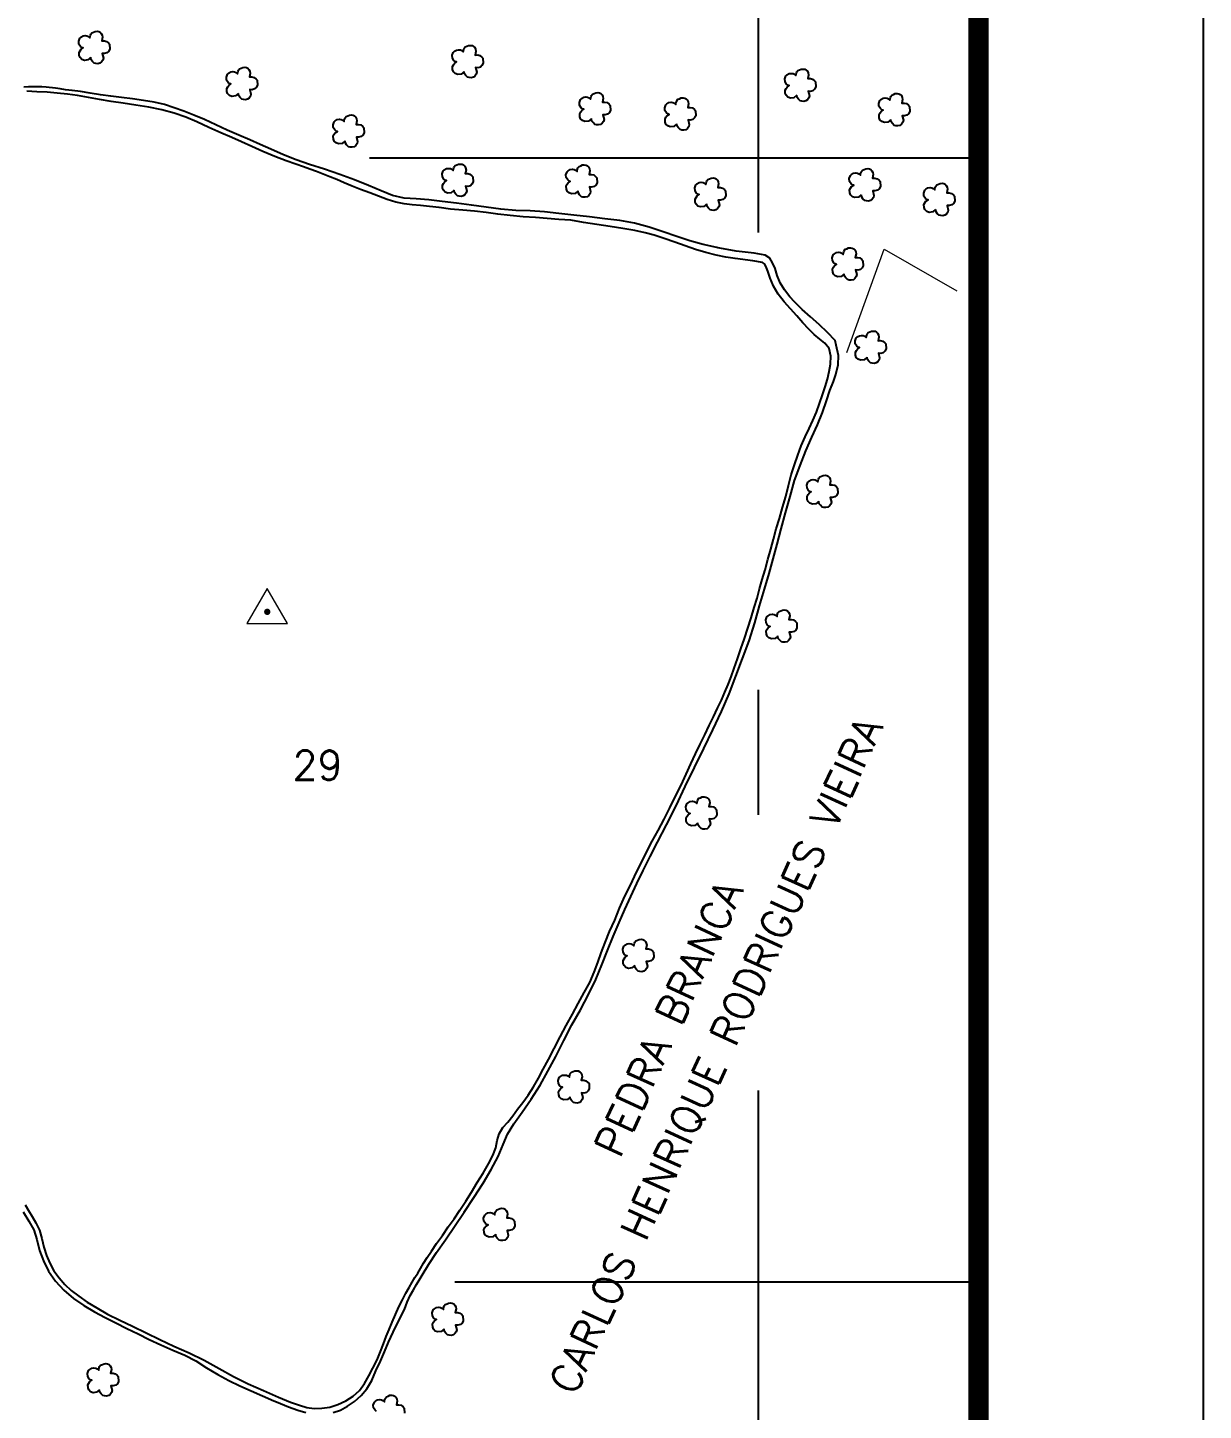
# Model space of a CAD drawing. Header units: inches. Extents: x 722598 to 724698, y 7810443 to 7813413.
# Drawn here: x 724175 to 724698, y 7810943 to 7811558 of the extents above; entities that cross this region are included whole.
import ezdxf

# ---------------------------------------------------------------- set-up
doc = ezdxf.new("R2010")
doc.units = ezdxf.units.IN
doc.header["$MEASUREMENT"] = 0
doc.linetypes.add('CONTINUO', pattern=[0])
doc.linetypes.add('LIN0', pattern=[0])
for name, color, linetype in [('0114000624', 1, 'Continuous'), ('0114000624029', 5, 'Continuous'), ('MALHA', 8, 'Continuous'), ('MARGEM', 5, 'Continuous'), ('MATO', 3, 'Continuous'), ('TEXTO', 7, 'Continuous'), ('TEXTO CONFORNTANTES', 7, 'Continuous')]:
    doc.layers.add(name, color=color, linetype=linetype)
doc.layers.add('TEXTO_DIVERSOS', color=7, linetype='Continuous', lineweight=5)
doc.styles.add('Simplex', font='simplex.shx')

msp = doc.modelspace()

# ---------------------------------------------------------------- linework, layer by layer
at = {"layer": '0114000624'}
for points in [[(724311, 7810941.87), (724314.35, 7810943.03), (724317.46, 7810944.75), (724320.58, 7810946.88), (724323.51, 7810949.44), (724326.09, 7810952.49), (724328.23, 7810956.18), (724330.09, 7810960.41), (724332.09, 7810964.7), (724333.85, 7810968.96), (724335.73, 7810973.22), (724337.82, 7810977.73), (724340.14, 7810982.61), (724342.81, 7810987.68), (724344.04, 7810990.96), (724345.27, 7810993.93), (724346.73, 7810996.5), (724348.1, 7810998.8), (724349.27, 7811000.86), (724350.61, 7811002.96), (724353.54, 7811007.97), (724356.99, 7811013.16), (724360.95, 7811018.74), (724369.37, 7811031), (724373.62, 7811037.49), (724377.7, 7811043.87), (724381.38, 7811049.98), (724384.38, 7811055.83), (724386.67, 7811061.12), (724388.55, 7811065.78), (724391.46, 7811070.29), (724395.11, 7811075.57), (724399.17, 7811081.37), (724403.05, 7811087.49), (724406.52, 7811093.72), (724410.02, 7811100.29), (724413.61, 7811107.34), (724417.25, 7811114.31), (724421.05, 7811121.01), (724424.65, 7811127.84), (724427.91, 7811134.59), (724430.5, 7811141.12), (724432.99, 7811147.36), (724435.61, 7811153.67), (724438.19, 7811159.85), (724440.78, 7811165.71), (724443.45, 7811171.4), (724446.12, 7811177.17), (724448.93, 7811183.02), (724451.96, 7811189.18), (724455.22, 7811195.62), (724459.25, 7811203.35), (724463.49, 7811211.83), (724467.63, 7811220.4), (724471.71, 7811228.88), (724475.86, 7811237.26), (724479.91, 7811245.59), (724483.79, 7811253.74), (724487.19, 7811261.65), (724490.16, 7811269.45), (724493.12, 7811277.28), (724495.95, 7811285.24), (724498.48, 7811293.12), (724500.66, 7811300.76), (724502.81, 7811308.1), (724504.84, 7811315.08), (724506.67, 7811321.7), (724508.44, 7811328.22), (724510.24, 7811334.92), (724512.17, 7811342.05), (724514.17, 7811349.43), (724516.19, 7811356.51), (724518.68, 7811363.16), (724521.25, 7811369.68), (724523.94, 7811375.71), (724526.37, 7811381.3), (724528.58, 7811386.78), (724530.38, 7811391.99), (724531.92, 7811396.57), (724533.44, 7811400.6), (724534.53, 7811403.67), (724535.54, 7811407.95), (724535.68, 7811412.09), (724534.7, 7811416.67), (724534.26, 7811418.82), (724530.9, 7811422.3), (724527.12, 7811425.81), (724523.23, 7811429.22), (724519.51, 7811432.56), (724516.17, 7811435.98), (724514.13, 7811438.23), (724511.68, 7811441.27), (724509.81, 7811444.43), (724508.48, 7811447.65), (724507.52, 7811450.72), (724506.41, 7811453.36), (724505.27, 7811455.36), (724503.14, 7811456.66), (724498.19, 7811457.58), (724490.24, 7811458.51), (724486.29, 7811459.19), (724482.05, 7811460.05), (724481.6, 7811460.17), (724475.53, 7811461.41), (724469.69, 7811463.08), (724463.89, 7811465.01), (724457.82, 7811467.11), (724451.51, 7811469.13), (724445.08, 7811470.96), (724438.5, 7811472.07), (724431.85, 7811472.88), (724425, 7811473.71), (724418.09, 7811474.57), (724411.42, 7811475.26), (724405.05, 7811475.96), (724398.72, 7811476.41), (724392.28, 7811476.64), (724385.68, 7811477.24), (724379.09, 7811478.1), (724372.5, 7811478.93), (724365.93, 7811479.79), (724359.51, 7811480.63), (724353.62, 7811481.3), (724348.03, 7811481.76), (724342.64, 7811482.13), (724337.43, 7811483.33), (724332.46, 7811485.35), (724326.82, 7811487.78), (724320.58, 7811490.28), (724313.98, 7811492.6), (724307.24, 7811494.94), (724300.59, 7811497.09), (724294.59, 7811499.19), (724288.92, 7811501.4), (724283.29, 7811503.83), (724278.56, 7811505.93), (724273.97, 7811508.01), (724269.06, 7811510.09), (724264.01, 7811512.33), (724258.89, 7811514.67), (724253.9, 7811517), (724249.2, 7811519.06), (724244.75, 7811520.74), (724240.45, 7811522.28), (724236.08, 7811523.68), (724231.52, 7811524.79), (724226.76, 7811525.57), (724221.79, 7811526.25), (724216.93, 7811526.86), (724212.21, 7811527.43), (724207.58, 7811528.11), (724203.06, 7811528.83), (724198.8, 7811529.45), (724195.01, 7811529.91), (724192.12, 7811530.28), (724189.72, 7811530.67), (724187.65, 7811530.97), (724183.43, 7811531.4), (724181.5, 7811531.61), (724179.6, 7811531.61), (724177.64, 7811531.62), (724175.67, 7811531.55), (724173.5, 7811531.47)], [(724173.23, 7811031.16), (724175.72, 7811027.05), (724177.97, 7811023.14), (724179.27, 7811018.89), (724180.51, 7811014.05), (724182.22, 7811009.36), (724184.52, 7811004.73), (724187.56, 7811000.31), (724191.39, 7810996.28), (724195.63, 7810992.63), (724200.19, 7810989.49), (724204.92, 7810986.74), (724209.69, 7810984.18), (724214.52, 7810981.75), (724219.37, 7810979.29), (724224.31, 7810976.89), (724229.32, 7810974.42), (724234.47, 7810972.07), (724239.72, 7810969.72), (724245.11, 7810967.42), (724250.04, 7810964.94), (724254.78, 7810961.85), (724259.76, 7810958.88), (724264.71, 7810956.17), (724269.57, 7810953.72), (724274.56, 7810951.55), (724279.62, 7810949.31), (724284.72, 7810947.13), (724285.86, 7810946.66), (724291.25, 7810944.47), (724295.35, 7810943.02), (724298.85, 7810941.99)]]:
    msp.add_lwpolyline(points, dxfattribs=at)
at = {"layer": '0114000624029', "linetype": 'ByBlock'}
msp.add_lwpolyline([(724174.14, 7811034.29), (724175.61, 7811031.74), (724177.24, 7811029.15), (724178.94, 7811026.28), (724180.44, 7811023), (724181.58, 7811019.36), (724182.43, 7811015.52), (724183.59, 7811011.82), (724185.07, 7811008.31), (724186.96, 7811004.96), (724189.24, 7811001.77), (724191.77, 7810998.86), (724194.65, 7810996.22), (724197.94, 7810993.74), (724201.67, 7810991.08), (724205.97, 7810988.42), (724210.8, 7810985.64), (724216.19, 7810983.03), (724221.9, 7810980.3), (724227.89, 7810977.43), (724233.95, 7810974.4), (724240.3, 7810971.46), (724246.99, 7810968.45), (724253.78, 7810965.22), (724260.4, 7810961.52), (724266.83, 7810958.01), (724273.33, 7810954.75), (724280.13, 7810951.65), (724286.74, 7810948.76), (724292.06, 7810946.59), (724296.05, 7810945.18), (724299.33, 7810944.22), (724302.62, 7810943.75), (724306.02, 7810943.79), (724309.57, 7810944.37), (724313.22, 7810945.48), (724316.76, 7810947.08), (724319.93, 7810949.25), (724322.75, 7810951.78), (724325.04, 7810954.83), (724326.9, 7810958.17), (724328.78, 7810961.7), (724330.58, 7810965.31), (724332.11, 7810969), (724333.38, 7810972.5), (724334.61, 7810975.74), (724335.9, 7810978.92), (724337.3, 7810982.17), (724338.73, 7810985.53), (724340.33, 7810988.87), (724341.9, 7810992.01), (724343.36, 7810994.95), (724344.87, 7810997.58), (724346.23, 7810999.89), (724347.42, 7811001.97), (724348.69, 7811003.96), (724349.94, 7811006.02), (724351.21, 7811008.3), (724352.83, 7811010.84), (724354.76, 7811013.75), (724357.01, 7811017.1), (724359.68, 7811020.72), (724362.23, 7811024.46), (724364.88, 7811028.05), (724367.42, 7811031.89), (724369.98, 7811035.86), (724372.53, 7811039.97), (724375.13, 7811044.19), (724377.78, 7811048.32), (724380.12, 7811052.47), (724382.02, 7811056.29), (724383.32, 7811059.67), (724383.96, 7811062.91), (724384.93, 7811065.88), (724386.54, 7811068.63), (724388.7, 7811071.12), (724390.88, 7811073.84), (724393.04, 7811076.8), (724395.33, 7811079.87), (724397.76, 7811083.14), (724400.13, 7811086.76), (724402.38, 7811090.59), (724404.5, 7811094.64), (724406.8, 7811098.98), (724409.34, 7811103.83), (724412.06, 7811108.97), (724414.72, 7811114.03), (724417.4, 7811119.11), (724420.06, 7811123.91), (724422.67, 7811128.68), (724425.15, 7811133.27), (724427.08, 7811137.72), (724428.67, 7811142.06), (724430.25, 7811146.39), (724431.93, 7811150.97), (724433.97, 7811155.85), (724436.24, 7811160.96), (724438.42, 7811166.26), (724440.81, 7811171.59), (724443.36, 7811176.81), (724445.85, 7811181.95), (724448.25, 7811186.83), (724450.58, 7811191.41), (724452.96, 7811196.05), (724455.57, 7811200.87), (724458.28, 7811205.83), (724460.78, 7811210.91), (724463.23, 7811216.07), (724465.73, 7811221.03), (724467.94, 7811225.88), (724470.08, 7811230.45), (724472.18, 7811234.86), (724474.26, 7811239.17), (724476.29, 7811243.37), (724478.26, 7811247.45), (724480.16, 7811251.34), (724481.96, 7811255.15), (724483.67, 7811258.83), (724485.25, 7811262.32), (724486.66, 7811265.7), (724488.01, 7811269.2), (724489.35, 7811273), (724490.81, 7811277.17), (724492.35, 7811281.61), (724493.87, 7811286.22), (724495.42, 7811290.85), (724496.97, 7811295.47), (724498.27, 7811300.01), (724499.53, 7811304.17), (724500.61, 7811308.25), (724501.81, 7811312.43), (724503.09, 7811316.79), (724504.38, 7811321.36), (724505.65, 7811325.94), (724506.89, 7811330.42), (724508.07, 7811334.97), (724509.43, 7811339.62), (724510.86, 7811344.5), (724512.27, 7811349.43), (724513.49, 7811354.33), (724514.74, 7811359.03), (724516.15, 7811363.44), (724517.59, 7811367.72), (724519.17, 7811371.95), (724520.92, 7811375.9), (724522.67, 7811379.61), (724524.35, 7811383.2), (724525.88, 7811386.86), (724527.3, 7811390.7), (724528.62, 7811394.55), (724529.77, 7811398.22), (724530.83, 7811401.61), (724531.64, 7811404.97), (724532.19, 7811408.29), (724532.31, 7811411.79), (724531.59, 7811415.16), (724529.65, 7811417.51), (724527.38, 7811419.36), (724524.98, 7811421.4), (724522.49, 7811423.87), (724519.89, 7811426.62), (724517.25, 7811429.71), (724514.44, 7811432.9), (724511.57, 7811436.03), (724508.9, 7811439.34), (724506.78, 7811442.92), (724505.3, 7811446.51), (724504.35, 7811449.56), (724503.38, 7811451.86), (724502.76, 7811452.93), (724501.91, 7811453.46), (724497.68, 7811454.24), (724489.76, 7811455.17), (724485.67, 7811455.87), (724481.3, 7811456.76), (724476.73, 7811457.92), (724472.16, 7811459.3), (724467.59, 7811460.81), (724462.92, 7811462.47), (724458.27, 7811464.17), (724453.77, 7811465.58), (724449.82, 7811466.65), (724445.22, 7811467.63), (724439.9, 7811468.58), (724434.16, 7811469.52), (724428.33, 7811470.43), (724422.43, 7811471.3), (724416.72, 7811472.22), (724411.47, 7811472.58), (724406.28, 7811473.03), (724401.01, 7811473.42), (724395.5, 7811473.84), (724389.82, 7811474.33), (724384.28, 7811474.99), (724379.02, 7811475.7), (724373.91, 7811476.32), (724368.69, 7811476.76), (724363.3, 7811477.23), (724358.18, 7811477.86), (724353.84, 7811478.42), (724349.94, 7811478.79), (724346.2, 7811479.13), (724342.6, 7811479.56), (724338.89, 7811480.34), (724335.08, 7811481.51), (724331.27, 7811483.02), (724327.38, 7811484.4), (724323.28, 7811485.86), (724319.45, 7811487.43), (724315.98, 7811488.88), (724312.76, 7811490.31), (724309.65, 7811491.57), (724306.64, 7811492.77), (724303.67, 7811493.89), (724300.74, 7811494.94), (724297.94, 7811496.01), (724294.53, 7811497.26), (724290.2, 7811498.73), (724285.1, 7811500.61), (724279.78, 7811502.8), (724274.84, 7811505.07), (724270.35, 7811507.17), (724266.06, 7811509.13), (724261.19, 7811511.19), (724255.76, 7811513.44), (724250.52, 7811515.99), (724245.57, 7811518.04), (724240.34, 7811519.92), (724234.87, 7811521.41), (724229.11, 7811522.55), (724223.31, 7811523.48), (724217.72, 7811524.33), (724212.33, 7811525.01), (724207.19, 7811525.94), (724202.3, 7811526.91), (724197.48, 7811527.7), (724192.92, 7811528.34), (724188.34, 7811528.83), (724183.85, 7811529.22), (724179.37, 7811529.43), (724174.91, 7811529.62)], dxfattribs=at)
at = {"layer": 'MALHA', "color": 8}
for points in [[(724500, 7812430.4), (724500, 7811466.87)], [(724327.22, 7811500), (724597.93, 7811500)], [(724500, 7811263.4), (724500, 7811207.85)], [(724500, 7811085.12), (724500, 7810777.24)], [(724365.17, 7811000), (724597.93, 7811000)]]:
    msp.add_lwpolyline(points, dxfattribs=at)
at = {"layer": 'MARGEM', "color": 174, "linetype": 'LIN0', "flags": 128}
msp.add_lwpolyline([(724697.93, 7810442.84), (724697.93, 7813412.84), (722597.93, 7813412.84), (722597.93, 7810442.84)], close=True, dxfattribs=at)
at = {"layer": 'MARGEM', "color": 174, "linetype": 'LIN0', "const_width": 9.09, "flags": 128}
msp.add_lwpolyline([(724597.93, 7810777.24), (724597.93, 7813312.84), (722697.93, 7813312.84), (722697.93, 7810777.24)], close=True, dxfattribs=at)
at = {"layer": 'MATO', "linetype": 'CONTINUO'}
for points in [[(724203.27, 7811544.61, 0), (724202.03, 7811543.56, 0), (724200.45, 7811543.38, 0), (724199.32, 7811543.82, 0), (724198.52, 7811544.6, 0), (724198.19, 7811545.51, 0), (724198.1, 7811546.84, 0), (724198.53, 7811547.68, 0), (724198.98, 7811548.3, 0), (724199.89, 7811548.92, 0), (724199.31, 7811549.1, 0), (724198.74, 7811549.57, 0), (724198.07, 7811550.63, 0), (724197.95, 7811551.9, 0), (724198.43, 7811553.21, 0), (724198.94, 7811553.68, 0), (724199.87, 7811554.25, 0), (724200.85, 7811554.38, 0), (724201.63, 7811554.27, 0), (724202.25, 7811553.98, 0), (724202.92, 7811553.38, 0), (724203.13, 7811554.53, 0), (724203.3, 7811555, 0), (724203.81, 7811555.64, 0), (724204.56, 7811555.91, 0), (724205.29, 7811556.24, 0), (724206.12, 7811556.31, 0), (724206.9, 7811556.2, 0), (724207.53, 7811555.87, 0), (724208, 7811555.36, 0), (724208.42, 7811554.54, 0), (724208.58, 7811553.64, 0), (724208.2, 7811552.02, 0), (724209.34, 7811552.04, 0), (724210.27, 7811551.81, 0), (724211.15, 7811551.11, 0), (724211.64, 7811550.55, 0), (724211.78, 7811548.33, 0), (724211.23, 7811547.33, 0), (724210.51, 7811546.67, 0), (724209.37, 7811546.37, 0), (724208.37, 7811546.45, 0), (724208.9, 7811544.38, 0), (724208.66, 7811543.49, 0), (724208.05, 7811542.65, 0), (724207.39, 7811542.12, 0), (724206.45, 7811541.89, 0), (724205.52, 7811541.95, 0), (724204.82, 7811542.14, 0), (724204.02, 7811542.93, 0), (724203.48, 7811543.64, 0), (724203.31, 7811544.72, 0)], [(724369.27, 7811538.34, 0), (724368.02, 7811537.3, 0), (724366.44, 7811537.11, 0), (724365.31, 7811537.55, 0), (724364.51, 7811538.34, 0), (724364.18, 7811539.24, 0), (724364.09, 7811540.57, 0), (724364.52, 7811541.41, 0), (724364.98, 7811542.03, 0), (724365.89, 7811542.65, 0), (724365.31, 7811542.84, 0), (724364.74, 7811543.31, 0), (724364.06, 7811544.37, 0), (724363.94, 7811545.63, 0), (724364.43, 7811546.94, 0), (724364.94, 7811547.42, 0), (724365.87, 7811547.98, 0), (724366.84, 7811548.11, 0), (724367.62, 7811548, 0), (724368.24, 7811547.72, 0), (724368.92, 7811547.11, 0), (724369.12, 7811548.27, 0), (724369.29, 7811548.73, 0), (724369.8, 7811549.37, 0), (724370.55, 7811549.64, 0), (724371.28, 7811549.97, 0), (724372.11, 7811550.05, 0), (724372.89, 7811549.93, 0), (724373.53, 7811549.6, 0), (724374, 7811549.09, 0), (724374.41, 7811548.28, 0), (724374.57, 7811547.37, 0), (724374.2, 7811545.75, 0), (724375.33, 7811545.77, 0), (724376.26, 7811545.55, 0), (724377.15, 7811544.85, 0), (724377.64, 7811544.29, 0), (724377.77, 7811542.06, 0), (724377.22, 7811541.07, 0), (724376.5, 7811540.41, 0), (724375.36, 7811540.1, 0), (724374.36, 7811540.19, 0), (724374.89, 7811538.11, 0), (724374.65, 7811537.23, 0), (724374.05, 7811536.38, 0), (724373.39, 7811535.85, 0), (724372.45, 7811535.62, 0), (724371.52, 7811535.68, 0), (724370.82, 7811535.88, 0), (724370.02, 7811536.66, 0), (724369.47, 7811537.37, 0), (724369.31, 7811538.45, 0)], [(724268.92, 7811528.57, 0), (724267.67, 7811527.53, 0), (724266.09, 7811527.35, 0), (724264.96, 7811527.78, 0), (724264.16, 7811528.57, 0), (724263.83, 7811529.47, 0), (724263.74, 7811530.8, 0), (724264.17, 7811531.64, 0), (724264.62, 7811532.26, 0), (724265.54, 7811532.88, 0), (724264.96, 7811533.07, 0), (724264.38, 7811533.54, 0), (724263.71, 7811534.6, 0), (724263.59, 7811535.86, 0), (724264.07, 7811537.18, 0), (724264.59, 7811537.65, 0), (724265.51, 7811538.22, 0), (724266.49, 7811538.35, 0), (724267.27, 7811538.23, 0), (724267.89, 7811537.95, 0), (724268.57, 7811537.35, 0), (724268.77, 7811538.5, 0), (724268.94, 7811538.96, 0), (724269.45, 7811539.6, 0), (724270.2, 7811539.88, 0), (724270.93, 7811540.2, 0), (724271.76, 7811540.28, 0), (724272.54, 7811540.17, 0), (724273.17, 7811539.83, 0), (724273.65, 7811539.32, 0), (724274.06, 7811538.51, 0), (724274.22, 7811537.6, 0), (724273.84, 7811535.99, 0), (724274.98, 7811536, 0), (724275.91, 7811535.78, 0), (724276.79, 7811535.08, 0), (724277.28, 7811534.52, 0), (724277.42, 7811532.3, 0), (724276.87, 7811531.3, 0), (724276.15, 7811530.64, 0), (724275.01, 7811530.33, 0), (724274.01, 7811530.42, 0), (724274.54, 7811528.34, 0), (724274.3, 7811527.46, 0), (724273.7, 7811526.61, 0), (724273.04, 7811526.09, 0), (724272.1, 7811525.86, 0), (724271.16, 7811525.91, 0), (724270.47, 7811526.11, 0), (724269.67, 7811526.9, 0), (724269.12, 7811527.61, 0), (724268.95, 7811528.68, 0)], [(724517.16, 7811527.82, 0), (724515.91, 7811526.77, 0), (724514.33, 7811526.59, 0), (724513.2, 7811527.03, 0), (724512.4, 7811527.82, 0), (724512.07, 7811528.72, 0), (724511.98, 7811530.05, 0), (724512.41, 7811530.89, 0), (724512.87, 7811531.51, 0), (724513.78, 7811532.13, 0), (724513.2, 7811532.31, 0), (724512.63, 7811532.79, 0), (724511.95, 7811533.85, 0), (724511.83, 7811535.11, 0), (724512.32, 7811536.42, 0), (724512.83, 7811536.89, 0), (724513.76, 7811537.46, 0), (724514.73, 7811537.59, 0), (724515.51, 7811537.48, 0), (724516.13, 7811537.2, 0), (724516.81, 7811536.59, 0), (724517.01, 7811537.75, 0), (724517.18, 7811538.21, 0), (724517.69, 7811538.85, 0), (724518.44, 7811539.12, 0), (724519.18, 7811539.45, 0), (724520, 7811539.52, 0), (724520.78, 7811539.41, 0), (724521.42, 7811539.08, 0), (724521.89, 7811538.57, 0), (724522.3, 7811537.75, 0), (724522.46, 7811536.85, 0), (724522.09, 7811535.23, 0), (724523.22, 7811535.25, 0), (724524.16, 7811535.02, 0), (724525.04, 7811534.32, 0), (724525.53, 7811533.77, 0), (724525.66, 7811531.54, 0), (724525.11, 7811530.55, 0), (724524.39, 7811529.88, 0), (724523.25, 7811529.58, 0), (724522.25, 7811529.67, 0), (724522.78, 7811527.59, 0), (724522.54, 7811526.7, 0), (724521.94, 7811525.86, 0), (724521.28, 7811525.33, 0), (724520.34, 7811525.1, 0), (724519.41, 7811525.16, 0), (724518.71, 7811525.36, 0), (724517.91, 7811526.14, 0), (724517.36, 7811526.85, 0), (724517.2, 7811527.93, 0)], [(724425.85, 7811517.35, 0), (724424.61, 7811516.31, 0), (724423.03, 7811516.13, 0), (724421.9, 7811516.56, 0), (724421.1, 7811517.35, 0), (724420.77, 7811518.25, 0), (724420.68, 7811519.58, 0), (724421.11, 7811520.42, 0), (724421.56, 7811521.04, 0), (724422.48, 7811521.66, 0), (724421.9, 7811521.85, 0), (724421.32, 7811522.32, 0), (724420.65, 7811523.38, 0), (724420.53, 7811524.64, 0), (724421.01, 7811525.96, 0), (724421.52, 7811526.43, 0), (724422.45, 7811527, 0), (724423.43, 7811527.13, 0), (724424.21, 7811527.02, 0), (724424.83, 7811526.73, 0), (724425.51, 7811526.13, 0), (724425.71, 7811527.28, 0), (724425.88, 7811527.74, 0), (724426.39, 7811528.38, 0), (724427.14, 7811528.66, 0), (724427.87, 7811528.98, 0), (724428.7, 7811529.06, 0), (724429.48, 7811528.95, 0), (724430.11, 7811528.61, 0), (724430.59, 7811528.1, 0), (724431, 7811527.29, 0), (724431.16, 7811526.38, 0), (724430.78, 7811524.77, 0), (724431.92, 7811524.78, 0), (724432.85, 7811524.56, 0), (724433.73, 7811523.86, 0), (724434.22, 7811523.3, 0), (724434.36, 7811521.08, 0), (724433.81, 7811520.08, 0), (724433.09, 7811519.42, 0), (724431.95, 7811519.11, 0), (724430.95, 7811519.2, 0), (724431.48, 7811517.12, 0), (724431.24, 7811516.24, 0), (724430.64, 7811515.39, 0), (724429.97, 7811514.87, 0), (724429.04, 7811514.64, 0), (724428.1, 7811514.69, 0), (724427.41, 7811514.89, 0), (724426.6, 7811515.68, 0), (724426.06, 7811516.39, 0), (724425.89, 7811517.46, 0)], [(724463.77, 7811515.02, 0), (724462.53, 7811513.98, 0), (724460.95, 7811513.79, 0), (724459.82, 7811514.23, 0), (724459.02, 7811515.02, 0), (724458.69, 7811515.92, 0), (724458.6, 7811517.25, 0), (724459.03, 7811518.09, 0), (724459.48, 7811518.71, 0), (724460.4, 7811519.33, 0), (724459.82, 7811519.52, 0), (724459.24, 7811519.99, 0), (724458.57, 7811521.05, 0), (724458.45, 7811522.31, 0), (724458.93, 7811523.62, 0), (724459.44, 7811524.1, 0), (724460.37, 7811524.66, 0), (724461.35, 7811524.79, 0), (724462.13, 7811524.68, 0), (724462.75, 7811524.4, 0), (724463.43, 7811523.79, 0), (724463.63, 7811524.95, 0), (724463.8, 7811525.41, 0), (724464.31, 7811526.05, 0), (724465.06, 7811526.32, 0), (724465.79, 7811526.65, 0), (724466.62, 7811526.73, 0), (724467.4, 7811526.61, 0), (724468.03, 7811526.28, 0), (724468.51, 7811525.77, 0), (724468.92, 7811524.96, 0), (724469.08, 7811524.05, 0), (724468.7, 7811522.43, 0), (724469.84, 7811522.45, 0), (724470.77, 7811522.23, 0), (724471.65, 7811521.53, 0), (724472.14, 7811520.97, 0), (724472.28, 7811518.74, 0), (724471.73, 7811517.75, 0), (724471.01, 7811517.08, 0), (724469.87, 7811516.78, 0), (724468.87, 7811516.87, 0), (724469.4, 7811514.79, 0), (724469.16, 7811513.91, 0), (724468.56, 7811513.06, 0), (724467.89, 7811512.53, 0), (724466.96, 7811512.3, 0), (724466.02, 7811512.36, 0), (724465.33, 7811512.56, 0), (724464.53, 7811513.34, 0), (724463.98, 7811514.05, 0), (724463.81, 7811515.13, 0)], [(724558.94, 7811516.93, 0), (724557.69, 7811515.88, 0), (724556.11, 7811515.7, 0), (724554.98, 7811516.14, 0), (724554.18, 7811516.92, 0), (724553.85, 7811517.83, 0), (724553.76, 7811519.16, 0), (724554.19, 7811520, 0), (724554.65, 7811520.62, 0), (724555.56, 7811521.24, 0), (724554.98, 7811521.42, 0), (724554.41, 7811521.89, 0), (724553.73, 7811522.95, 0), (724553.61, 7811524.22, 0), (724554.1, 7811525.53, 0), (724554.61, 7811526, 0), (724555.54, 7811526.57, 0), (724556.51, 7811526.7, 0), (724557.3, 7811526.59, 0), (724557.91, 7811526.3, 0), (724558.59, 7811525.7, 0), (724558.79, 7811526.85, 0), (724558.96, 7811527.31, 0), (724559.47, 7811527.95, 0), (724560.22, 7811528.23, 0), (724560.96, 7811528.56, 0), (724561.78, 7811528.63, 0), (724562.56, 7811528.52, 0), (724563.2, 7811528.18, 0), (724563.67, 7811527.68, 0), (724564.08, 7811526.86, 0), (724564.24, 7811525.95, 0), (724563.87, 7811524.34, 0), (724565, 7811524.36, 0), (724565.94, 7811524.13, 0), (724566.82, 7811523.43, 0), (724567.31, 7811522.87, 0), (724567.44, 7811520.65, 0), (724566.89, 7811519.65, 0), (724566.17, 7811518.99, 0), (724565.03, 7811518.69, 0), (724564.03, 7811518.77, 0), (724564.56, 7811516.7, 0), (724564.32, 7811515.81, 0), (724563.72, 7811514.97, 0), (724563.06, 7811514.44, 0), (724562.12, 7811514.21, 0), (724561.19, 7811514.27, 0), (724560.49, 7811514.46, 0), (724559.69, 7811515.25, 0), (724559.14, 7811515.96, 0), (724558.98, 7811517.03, 0)], [(724316.32, 7811507.44, 0), (724315.08, 7811506.39, 0), (724313.49, 7811506.21, 0), (724312.37, 7811506.65, 0), (724311.56, 7811507.43, 0), (724311.23, 7811508.33, 0), (724311.14, 7811509.66, 0), (724311.58, 7811510.51, 0), (724312.03, 7811511.13, 0), (724312.94, 7811511.74, 0), (724312.36, 7811511.93, 0), (724311.79, 7811512.4, 0), (724311.12, 7811513.46, 0), (724311, 7811514.72, 0), (724311.48, 7811516.04, 0), (724311.99, 7811516.51, 0), (724312.92, 7811517.08, 0), (724313.9, 7811517.21, 0), (724314.68, 7811517.1, 0), (724315.3, 7811516.81, 0), (724315.97, 7811516.21, 0), (724316.18, 7811517.36, 0), (724316.35, 7811517.82, 0), (724316.85, 7811518.46, 0), (724317.61, 7811518.74, 0), (724318.34, 7811519.06, 0), (724319.17, 7811519.14, 0), (724319.95, 7811519.03, 0), (724320.58, 7811518.69, 0), (724321.05, 7811518.18, 0), (724321.47, 7811517.37, 0), (724321.63, 7811516.46, 0), (724321.25, 7811514.85, 0), (724322.38, 7811514.87, 0), (724323.32, 7811514.64, 0), (724324.2, 7811513.94, 0), (724324.69, 7811513.38, 0), (724324.82, 7811511.16, 0), (724324.28, 7811510.16, 0), (724323.55, 7811509.5, 0), (724322.41, 7811509.19, 0), (724321.41, 7811509.28, 0), (724321.95, 7811507.21, 0), (724321.7, 7811506.32, 0), (724321.1, 7811505.48, 0), (724320.44, 7811504.95, 0), (724319.5, 7811504.72, 0), (724318.57, 7811504.77, 0), (724317.87, 7811504.97, 0), (724317.07, 7811505.76, 0), (724316.53, 7811506.47, 0), (724316.36, 7811507.54, 0)], [(724364.82, 7811485.57, 0), (724363.58, 7811484.52, 0), (724361.99, 7811484.34, 0), (724360.87, 7811484.78, 0), (724360.07, 7811485.57, 0), (724359.74, 7811486.47, 0), (724359.65, 7811487.8, 0), (724360.08, 7811488.64, 0), (724360.53, 7811489.26, 0), (724361.44, 7811489.88, 0), (724360.86, 7811490.06, 0), (724360.29, 7811490.54, 0), (724359.62, 7811491.6, 0), (724359.5, 7811492.86, 0), (724359.98, 7811494.17, 0), (724360.49, 7811494.64, 0), (724361.42, 7811495.21, 0), (724362.4, 7811495.34, 0), (724363.18, 7811495.23, 0), (724363.8, 7811494.95, 0), (724364.47, 7811494.34, 0), (724364.68, 7811495.5, 0), (724364.85, 7811495.96, 0), (724365.35, 7811496.6, 0), (724366.11, 7811496.87, 0), (724366.84, 7811497.2, 0), (724367.67, 7811497.27, 0), (724368.45, 7811497.16, 0), (724369.08, 7811496.83, 0), (724369.55, 7811496.32, 0), (724369.97, 7811495.5, 0), (724370.13, 7811494.6, 0), (724369.75, 7811492.98, 0), (724370.88, 7811493, 0), (724371.82, 7811492.77, 0), (724372.7, 7811492.08, 0), (724373.19, 7811491.52, 0), (724373.33, 7811489.29, 0), (724372.78, 7811488.3, 0), (724372.06, 7811487.63, 0), (724370.92, 7811487.33, 0), (724369.92, 7811487.42, 0), (724370.45, 7811485.34, 0), (724370.21, 7811484.45, 0), (724369.6, 7811483.61, 0), (724368.94, 7811483.08, 0), (724368, 7811482.85, 0), (724367.07, 7811482.91, 0), (724366.37, 7811483.11, 0), (724365.57, 7811483.89, 0), (724365.03, 7811484.6, 0), (724364.86, 7811485.68, 0)], [(724419.89, 7811485.21, 0), (724418.64, 7811484.16, 0), (724417.06, 7811483.98, 0), (724415.93, 7811484.42, 0), (724415.13, 7811485.2, 0), (724414.8, 7811486.1, 0), (724414.71, 7811487.43, 0), (724415.14, 7811488.27, 0), (724415.6, 7811488.9, 0), (724416.51, 7811489.51, 0), (724415.93, 7811489.7, 0), (724415.36, 7811490.17, 0), (724414.68, 7811491.23, 0), (724414.56, 7811492.49, 0), (724415.05, 7811493.81, 0), (724415.56, 7811494.28, 0), (724416.49, 7811494.85, 0), (724417.47, 7811494.98, 0), (724418.25, 7811494.87, 0), (724418.86, 7811494.58, 0), (724419.54, 7811493.98, 0), (724419.74, 7811495.13, 0), (724419.91, 7811495.59, 0), (724420.42, 7811496.23, 0), (724421.17, 7811496.51, 0), (724421.91, 7811496.83, 0), (724422.73, 7811496.91, 0), (724423.51, 7811496.8, 0), (724424.15, 7811496.46, 0), (724424.62, 7811495.95, 0), (724425.03, 7811495.14, 0), (724425.19, 7811494.23, 0), (724424.82, 7811492.62, 0), (724425.95, 7811492.64, 0), (724426.89, 7811492.41, 0), (724427.77, 7811491.71, 0), (724428.26, 7811491.15, 0), (724428.39, 7811488.93, 0), (724427.85, 7811487.93, 0), (724427.12, 7811487.27, 0), (724425.98, 7811486.96, 0), (724424.98, 7811487.05, 0), (724425.52, 7811484.98, 0), (724425.27, 7811484.09, 0), (724424.67, 7811483.25, 0), (724424.01, 7811482.72, 0), (724423.07, 7811482.49, 0), (724422.14, 7811482.54, 0), (724421.44, 7811482.74, 0), (724420.64, 7811483.53, 0), (724420.09, 7811484.24, 0), (724419.93, 7811485.31, 0)], [(724545.86, 7811483.52, 0), (724544.61, 7811482.48, 0), (724543.03, 7811482.3, 0), (724541.9, 7811482.73, 0), (724541.1, 7811483.52, 0), (724540.77, 7811484.42, 0), (724540.68, 7811485.75, 0), (724541.11, 7811486.59, 0), (724541.57, 7811487.21, 0), (724542.48, 7811487.83, 0), (724541.9, 7811488.02, 0), (724541.33, 7811488.49, 0), (724540.65, 7811489.55, 0), (724540.53, 7811490.81, 0), (724541.02, 7811492.13, 0), (724541.53, 7811492.6, 0), (724542.46, 7811493.17, 0), (724543.44, 7811493.3, 0), (724544.22, 7811493.19, 0), (724544.83, 7811492.9, 0), (724545.51, 7811492.3, 0), (724545.71, 7811493.45, 0), (724545.89, 7811493.91, 0), (724546.39, 7811494.55, 0), (724547.14, 7811494.83, 0), (724547.88, 7811495.15, 0), (724548.7, 7811495.23, 0), (724549.48, 7811495.12, 0), (724550.12, 7811494.78, 0), (724550.59, 7811494.27, 0), (724551, 7811493.46, 0), (724551.16, 7811492.55, 0), (724550.79, 7811490.94, 0), (724551.92, 7811490.95, 0), (724552.86, 7811490.73, 0), (724553.74, 7811490.03, 0), (724554.23, 7811489.47, 0), (724554.36, 7811487.25, 0), (724553.82, 7811486.25, 0), (724553.09, 7811485.59, 0), (724551.95, 7811485.28, 0), (724550.95, 7811485.37, 0), (724551.49, 7811483.29, 0), (724551.24, 7811482.41, 0), (724550.64, 7811481.56, 0), (724549.98, 7811481.04, 0), (724549.04, 7811480.81, 0), (724548.11, 7811480.86, 0), (724547.41, 7811481.06, 0), (724546.61, 7811481.85, 0), (724546.06, 7811482.56, 0), (724545.9, 7811483.63, 0)], [(724477.14, 7811479.38, 0), (724475.9, 7811478.33, 0), (724474.31, 7811478.15, 0), (724473.19, 7811478.59, 0), (724472.38, 7811479.37, 0), (724472.05, 7811480.27, 0), (724471.96, 7811481.6, 0), (724472.4, 7811482.44, 0), (724472.85, 7811483.07, 0), (724473.76, 7811483.68, 0), (724473.18, 7811483.87, 0), (724472.61, 7811484.34, 0), (724471.94, 7811485.4, 0), (724471.82, 7811486.66, 0), (724472.3, 7811487.98, 0), (724472.81, 7811488.45, 0), (724473.74, 7811489.02, 0), (724474.72, 7811489.15, 0), (724475.5, 7811489.04, 0), (724476.12, 7811488.75, 0), (724476.79, 7811488.15, 0), (724477, 7811489.3, 0), (724477.17, 7811489.76, 0), (724477.67, 7811490.4, 0), (724478.43, 7811490.68, 0), (724479.16, 7811491, 0), (724479.99, 7811491.08, 0), (724480.77, 7811490.97, 0), (724481.4, 7811490.63, 0), (724481.87, 7811490.12, 0), (724482.29, 7811489.31, 0), (724482.45, 7811488.4, 0), (724482.07, 7811486.79, 0), (724483.2, 7811486.8, 0), (724484.14, 7811486.58, 0), (724485.02, 7811485.88, 0), (724485.51, 7811485.32, 0), (724485.64, 7811483.1, 0), (724485.1, 7811482.1, 0), (724484.37, 7811481.44, 0), (724483.23, 7811481.13, 0), (724482.23, 7811481.22, 0), (724482.77, 7811479.14, 0), (724482.52, 7811478.26, 0), (724481.92, 7811477.41, 0), (724481.26, 7811476.89, 0), (724480.32, 7811476.66, 0), (724479.39, 7811476.71, 0), (724478.69, 7811476.91, 0), (724477.89, 7811477.7, 0), (724477.35, 7811478.41, 0), (724477.18, 7811479.48, 0)], [(724578.92, 7811476.99, 0), (724577.68, 7811475.94, 0), (724576.09, 7811475.76, 0), (724574.96, 7811476.2, 0), (724574.16, 7811476.99, 0), (724573.83, 7811477.89, 0), (724573.74, 7811479.22, 0), (724574.17, 7811480.06, 0), (724574.63, 7811480.68, 0), (724575.54, 7811481.3, 0), (724574.96, 7811481.48, 0), (724574.39, 7811481.95, 0), (724573.72, 7811483.01, 0), (724573.6, 7811484.28, 0), (724574.08, 7811485.59, 0), (724574.59, 7811486.06, 0), (724575.52, 7811486.63, 0), (724576.5, 7811486.76, 0), (724577.28, 7811486.65, 0), (724577.89, 7811486.37, 0), (724578.57, 7811485.76, 0), (724578.77, 7811486.91, 0), (724578.95, 7811487.38, 0), (724579.45, 7811488.02, 0), (724580.2, 7811488.29, 0), (724580.94, 7811488.62, 0), (724581.76, 7811488.69, 0), (724582.54, 7811488.58, 0), (724583.18, 7811488.25, 0), (724583.65, 7811487.74, 0), (724584.06, 7811486.92, 0), (724584.23, 7811486.02, 0), (724583.85, 7811484.4, 0), (724584.98, 7811484.42, 0), (724585.92, 7811484.19, 0), (724586.8, 7811483.49, 0), (724587.29, 7811482.93, 0), (724587.42, 7811480.71, 0), (724586.88, 7811479.72, 0), (724586.15, 7811479.05, 0), (724585.01, 7811478.75, 0), (724584.01, 7811478.84, 0), (724584.55, 7811476.76, 0), (724584.3, 7811475.87, 0), (724583.7, 7811475.03, 0), (724583.04, 7811474.5, 0), (724582.1, 7811474.27, 0), (724581.17, 7811474.33, 0), (724580.47, 7811474.53, 0), (724579.67, 7811475.31, 0), (724579.13, 7811476.02, 0), (724578.96, 7811477.1, 0)], [(724538.23, 7811448.31, 0), (724536.98, 7811447.26, 0), (724535.4, 7811447.08, 0), (724534.27, 7811447.52, 0), (724533.47, 7811448.3, 0), (724533.14, 7811449.2, 0), (724533.05, 7811450.53, 0), (724533.48, 7811451.38, 0), (724533.94, 7811452, 0), (724534.85, 7811452.61, 0), (724534.27, 7811452.8, 0), (724533.7, 7811453.27, 0), (724533.03, 7811454.33, 0), (724532.9, 7811455.59, 0), (724533.39, 7811456.91, 0), (724533.9, 7811457.38, 0), (724534.83, 7811457.95, 0), (724535.81, 7811458.08, 0), (724536.59, 7811457.97, 0), (724537.2, 7811457.68, 0), (724537.88, 7811457.08, 0), (724538.08, 7811458.23, 0), (724538.26, 7811458.69, 0), (724538.76, 7811459.33, 0), (724539.51, 7811459.61, 0), (724540.25, 7811459.93, 0), (724541.07, 7811460.01, 0), (724541.85, 7811459.9, 0), (724542.49, 7811459.56, 0), (724542.96, 7811459.05, 0), (724543.37, 7811458.24, 0), (724543.53, 7811457.33, 0), (724543.16, 7811455.72, 0), (724544.29, 7811455.74, 0), (724545.23, 7811455.51, 0), (724546.11, 7811454.81, 0), (724546.6, 7811454.25, 0), (724546.73, 7811452.03, 0), (724546.19, 7811451.03, 0), (724545.46, 7811450.37, 0), (724544.32, 7811450.06, 0), (724543.32, 7811450.15, 0), (724543.86, 7811448.08, 0), (724543.61, 7811447.19, 0), (724543.01, 7811446.35, 0), (724542.35, 7811445.82, 0), (724541.41, 7811445.59, 0), (724540.48, 7811445.64, 0), (724539.78, 7811445.84, 0), (724538.98, 7811446.63, 0), (724538.44, 7811447.34, 0), (724538.27, 7811448.41, 0)], [(724548.4, 7811411.27, 0), (724547.16, 7811410.23, 0), (724545.57, 7811410.04, 0), (724544.45, 7811410.48, 0), (724543.64, 7811411.27, 0), (724543.31, 7811412.17, 0), (724543.22, 7811413.5, 0), (724543.66, 7811414.34, 0), (724544.11, 7811414.96, 0), (724545.02, 7811415.58, 0), (724544.44, 7811415.77, 0), (724543.87, 7811416.24, 0), (724543.2, 7811417.3, 0), (724543.08, 7811418.56, 0), (724543.56, 7811419.88, 0), (724544.07, 7811420.35, 0), (724545, 7811420.91, 0), (724545.98, 7811421.05, 0), (724546.76, 7811420.93, 0), (724547.38, 7811420.65, 0), (724548.05, 7811420.04, 0), (724548.26, 7811421.2, 0), (724548.43, 7811421.66, 0), (724548.93, 7811422.3, 0), (724549.69, 7811422.58, 0), (724550.42, 7811422.9, 0), (724551.25, 7811422.98, 0), (724552.03, 7811422.87, 0), (724552.66, 7811422.53, 0), (724553.13, 7811422.02, 0), (724553.55, 7811421.21, 0), (724553.71, 7811420.3, 0), (724553.33, 7811418.68, 0), (724554.46, 7811418.7, 0), (724555.4, 7811418.48, 0), (724556.28, 7811417.78, 0), (724556.77, 7811417.22, 0), (724556.9, 7811414.99, 0), (724556.36, 7811414, 0), (724555.63, 7811413.34, 0), (724554.49, 7811413.03, 0), (724553.49, 7811413.12, 0), (724554.03, 7811411.04, 0), (724553.78, 7811410.16, 0), (724553.18, 7811409.31, 0), (724552.52, 7811408.79, 0), (724551.58, 7811408.55, 0), (724550.65, 7811408.61, 0), (724549.95, 7811408.81, 0), (724549.15, 7811409.6, 0), (724548.61, 7811410.3, 0), (724548.44, 7811411.38, 0)], [(724526.94, 7811347.14, 0), (724525.69, 7811346.1, 0), (724524.11, 7811345.91, 0), (724522.98, 7811346.35, 0), (724522.18, 7811347.14, 0), (724521.85, 7811348.04, 0), (724521.76, 7811349.37, 0), (724522.19, 7811350.21, 0), (724522.65, 7811350.83, 0), (724523.56, 7811351.45, 0), (724522.98, 7811351.63, 0), (724522.41, 7811352.11, 0), (724521.74, 7811353.17, 0), (724521.61, 7811354.43, 0), (724522.1, 7811355.74, 0), (724522.61, 7811356.21, 0), (724523.54, 7811356.78, 0), (724524.52, 7811356.91, 0), (724525.3, 7811356.8, 0), (724525.91, 7811356.52, 0), (724526.59, 7811355.91, 0), (724526.79, 7811357.07, 0), (724526.97, 7811357.53, 0), (724527.47, 7811358.17, 0), (724528.22, 7811358.44, 0), (724528.96, 7811358.77, 0), (724529.78, 7811358.85, 0), (724530.56, 7811358.73, 0), (724531.2, 7811358.4, 0), (724531.67, 7811357.89, 0), (724532.08, 7811357.07, 0), (724532.24, 7811356.17, 0), (724531.87, 7811354.55, 0), (724533, 7811354.57, 0), (724533.94, 7811354.35, 0), (724534.82, 7811353.65, 0), (724535.31, 7811353.09, 0), (724535.44, 7811350.86, 0), (724534.9, 7811349.87, 0), (724534.17, 7811349.2, 0), (724533.03, 7811348.9, 0), (724532.03, 7811348.99, 0), (724532.57, 7811346.91, 0), (724532.32, 7811346.03, 0), (724531.72, 7811345.18, 0), (724531.06, 7811344.65, 0), (724530.12, 7811344.42, 0), (724529.19, 7811344.48, 0), (724528.49, 7811344.68, 0), (724527.69, 7811345.46, 0), (724527.15, 7811346.17, 0), (724526.98, 7811347.25, 0)], [(724508.77, 7811287.23, 0), (724507.53, 7811286.19, 0), (724505.95, 7811286.01, 0), (724504.82, 7811286.44, 0), (724504.02, 7811287.23, 0), (724503.69, 7811288.13, 0), (724503.6, 7811289.46, 0), (724504.03, 7811290.3, 0), (724504.48, 7811290.92, 0), (724505.39, 7811291.54, 0), (724504.81, 7811291.73, 0), (724504.24, 7811292.2, 0), (724503.57, 7811293.26, 0), (724503.45, 7811294.52, 0), (724503.93, 7811295.84, 0), (724504.44, 7811296.31, 0), (724505.37, 7811296.88, 0), (724506.35, 7811297.01, 0), (724507.13, 7811296.9, 0), (724507.75, 7811296.61, 0), (724508.42, 7811296.01, 0), (724508.63, 7811297.16, 0), (724508.8, 7811297.62, 0), (724509.3, 7811298.26, 0), (724510.06, 7811298.54, 0), (724510.79, 7811298.86, 0), (724511.62, 7811298.94, 0), (724512.4, 7811298.83, 0), (724513.03, 7811298.49, 0), (724513.5, 7811297.98, 0), (724513.92, 7811297.17, 0), (724514.08, 7811296.26, 0), (724513.7, 7811294.65, 0), (724514.84, 7811294.66, 0), (724515.77, 7811294.44, 0), (724516.65, 7811293.74, 0), (724517.14, 7811293.18, 0), (724517.28, 7811290.96, 0), (724516.73, 7811289.96, 0), (724516.01, 7811289.3, 0), (724514.87, 7811288.99, 0), (724513.87, 7811289.08, 0), (724514.4, 7811287, 0), (724514.16, 7811286.12, 0), (724513.55, 7811285.27, 0), (724512.89, 7811284.75, 0), (724511.95, 7811284.52, 0), (724511.02, 7811284.57, 0), (724510.32, 7811284.77, 0), (724509.52, 7811285.56, 0), (724508.98, 7811286.27, 0), (724508.81, 7811287.34, 0)], [(724473.17, 7811204.09, 0), (724471.92, 7811203.04, 0), (724470.34, 7811202.86, 0), (724469.21, 7811203.3, 0), (724468.41, 7811204.09, 0), (724468.08, 7811204.99, 0), (724467.99, 7811206.32, 0), (724468.42, 7811207.16, 0), (724468.88, 7811207.78, 0), (724469.79, 7811208.4, 0), (724469.21, 7811208.58, 0), (724468.64, 7811209.06, 0), (724467.96, 7811210.12, 0), (724467.84, 7811211.38, 0), (724468.33, 7811212.69, 0), (724468.84, 7811213.16, 0), (724469.77, 7811213.73, 0), (724470.75, 7811213.86, 0), (724471.53, 7811213.75, 0), (724472.14, 7811213.47, 0), (724472.82, 7811212.86, 0), (724473.02, 7811214.02, 0), (724473.2, 7811214.48, 0), (724473.7, 7811215.12, 0), (724474.45, 7811215.39, 0), (724475.19, 7811215.72, 0), (724476.01, 7811215.79, 0), (724476.79, 7811215.68, 0), (724477.43, 7811215.35, 0), (724477.9, 7811214.84, 0), (724478.31, 7811214.02, 0), (724478.47, 7811213.12, 0), (724478.1, 7811211.5, 0), (724479.23, 7811211.52, 0), (724480.17, 7811211.29, 0), (724481.05, 7811210.59, 0), (724481.54, 7811210.04, 0), (724481.67, 7811207.81, 0), (724481.13, 7811206.82, 0), (724480.4, 7811206.15, 0), (724479.26, 7811205.85, 0), (724478.26, 7811205.94, 0), (724478.8, 7811203.86, 0), (724478.55, 7811202.97, 0), (724477.95, 7811202.13, 0), (724477.29, 7811201.6, 0), (724476.35, 7811201.37, 0), (724475.42, 7811201.43, 0), (724474.72, 7811201.63, 0), (724473.92, 7811202.41, 0), (724473.37, 7811203.12, 0), (724473.21, 7811204.2, 0)], [(724445.14, 7811140.72, 0), (724443.9, 7811139.67, 0), (724442.31, 7811139.49, 0), (724441.18, 7811139.93, 0), (724440.38, 7811140.72, 0), (724440.05, 7811141.62, 0), (724439.96, 7811142.95, 0), (724440.4, 7811143.79, 0), (724440.85, 7811144.41, 0), (724441.76, 7811145.03, 0), (724441.18, 7811145.21, 0), (724440.61, 7811145.69, 0), (724439.94, 7811146.75, 0), (724439.82, 7811148.01, 0), (724440.3, 7811149.32, 0), (724440.81, 7811149.79, 0), (724441.74, 7811150.36, 0), (724442.72, 7811150.49, 0), (724443.5, 7811150.38, 0), (724444.11, 7811150.1, 0), (724444.79, 7811149.49, 0), (724444.99, 7811150.65, 0), (724445.17, 7811151.11, 0), (724445.67, 7811151.75, 0), (724446.42, 7811152.02, 0), (724447.16, 7811152.35, 0), (724447.98, 7811152.42, 0), (724448.77, 7811152.31, 0), (724449.4, 7811151.98, 0), (724449.87, 7811151.47, 0), (724450.28, 7811150.65, 0), (724450.45, 7811149.75, 0), (724450.07, 7811148.13, 0), (724451.2, 7811148.15, 0), (724452.14, 7811147.92, 0), (724453.02, 7811147.22, 0), (724453.51, 7811146.67, 0), (724453.64, 7811144.44, 0), (724453.1, 7811143.45, 0), (724452.37, 7811142.78, 0), (724451.23, 7811142.48, 0), (724450.23, 7811142.57, 0), (724450.77, 7811140.49, 0), (724450.52, 7811139.6, 0), (724449.92, 7811138.76, 0), (724449.26, 7811138.23, 0), (724448.32, 7811138, 0), (724447.39, 7811138.06, 0), (724446.69, 7811138.26, 0), (724445.89, 7811139.04, 0), (724445.35, 7811139.75, 0), (724445.18, 7811140.83, 0)], [(724416.44, 7811082.26, 0), (724415.19, 7811081.22, 0), (724413.61, 7811081.04, 0), (724412.48, 7811081.47, 0), (724411.68, 7811082.26, 0), (724411.35, 7811083.16, 0), (724411.26, 7811084.49, 0), (724411.69, 7811085.33, 0), (724412.15, 7811085.95, 0), (724413.06, 7811086.57, 0), (724412.48, 7811086.76, 0), (724411.91, 7811087.23, 0), (724411.24, 7811088.29, 0), (724411.11, 7811089.55, 0), (724411.6, 7811090.87, 0), (724412.11, 7811091.34, 0), (724413.04, 7811091.91, 0), (724414.02, 7811092.04, 0), (724414.8, 7811091.93, 0), (724415.41, 7811091.64, 0), (724416.09, 7811091.04, 0), (724416.29, 7811092.19, 0), (724416.47, 7811092.65, 0), (724416.97, 7811093.29, 0), (724417.72, 7811093.57, 0), (724418.46, 7811093.89, 0), (724419.28, 7811093.97, 0), (724420.06, 7811093.86, 0), (724420.7, 7811093.52, 0), (724421.17, 7811093.01, 0), (724421.58, 7811092.2, 0), (724421.74, 7811091.29, 0), (724421.37, 7811089.68, 0), (724422.5, 7811089.69, 0), (724423.44, 7811089.47, 0), (724424.32, 7811088.77, 0), (724424.81, 7811088.21, 0), (724424.94, 7811085.99, 0), (724424.4, 7811084.99, 0), (724423.67, 7811084.33, 0), (724422.53, 7811084.02, 0), (724421.53, 7811084.11, 0), (724422.07, 7811082.03, 0), (724421.82, 7811081.15, 0), (724421.22, 7811080.3, 0), (724420.56, 7811079.78, 0), (724419.62, 7811079.55, 0), (724418.69, 7811079.6, 0), (724417.99, 7811079.8, 0), (724417.19, 7811080.59, 0), (724416.65, 7811081.3, 0), (724416.48, 7811082.37, 0)], [(724383.29, 7811021.09, 0), (724382.04, 7811020.04, 0), (724380.46, 7811019.86, 0), (724379.33, 7811020.3, 0), (724378.53, 7811021.08, 0), (724378.2, 7811021.99, 0), (724378.11, 7811023.32, 0), (724378.54, 7811024.16, 0), (724379, 7811024.78, 0), (724379.91, 7811025.4, 0), (724379.33, 7811025.58, 0), (724378.76, 7811026.05, 0), (724378.09, 7811027.11, 0), (724377.96, 7811028.38, 0), (724378.45, 7811029.69, 0), (724378.96, 7811030.16, 0), (724379.89, 7811030.73, 0), (724380.87, 7811030.86, 0), (724381.65, 7811030.75, 0), (724382.26, 7811030.46, 0), (724382.94, 7811029.86, 0), (724383.14, 7811031.01, 0), (724383.32, 7811031.47, 0), (724383.82, 7811032.11, 0), (724384.57, 7811032.39, 0), (724385.31, 7811032.72, 0), (724386.13, 7811032.79, 0), (724386.91, 7811032.68, 0), (724387.55, 7811032.34, 0), (724388.02, 7811031.84, 0), (724388.43, 7811031.02, 0), (724388.59, 7811030.11, 0), (724388.22, 7811028.5, 0), (724389.35, 7811028.52, 0), (724390.29, 7811028.29, 0), (724391.17, 7811027.59, 0), (724391.66, 7811027.03, 0), (724391.79, 7811024.81, 0), (724391.25, 7811023.81, 0), (724390.52, 7811023.15, 0), (724389.38, 7811022.85, 0), (724388.38, 7811022.93, 0), (724388.92, 7811020.86, 0), (724388.67, 7811019.97, 0), (724388.07, 7811019.13, 0), (724387.41, 7811018.6, 0), (724386.47, 7811018.37, 0), (724385.54, 7811018.43, 0), (724384.84, 7811018.62, 0), (724384.04, 7811019.41, 0), (724383.5, 7811020.12, 0), (724383.33, 7811021.19, 0)], [(724360.4, 7810978.97, 0), (724359.16, 7810977.93, 0), (724357.57, 7810977.74, 0), (724356.44, 7810978.18, 0), (724355.64, 7810978.97, 0), (724355.31, 7810979.87, 0), (724355.22, 7810981.2, 0), (724355.65, 7810982.04, 0), (724356.11, 7810982.66, 0), (724357.02, 7810983.28, 0), (724356.44, 7810983.46, 0), (724355.87, 7810983.94, 0), (724355.2, 7810985, 0), (724355.08, 7810986.26, 0), (724355.56, 7810987.57, 0), (724356.07, 7810988.04, 0), (724357, 7810988.61, 0), (724357.98, 7810988.74, 0), (724358.76, 7810988.63, 0), (724359.37, 7810988.35, 0), (724360.05, 7810987.74, 0), (724360.25, 7810988.9, 0), (724360.43, 7810989.36, 0), (724360.93, 7810990, 0), (724361.68, 7810990.27, 0), (724362.42, 7810990.6, 0), (724363.24, 7810990.67, 0), (724364.02, 7810990.56, 0), (724364.66, 7810990.23, 0), (724365.13, 7810989.72, 0), (724365.54, 7810988.9, 0), (724365.71, 7810988, 0), (724365.33, 7810986.38, 0), (724366.46, 7810986.4, 0), (724367.4, 7810986.18, 0), (724368.28, 7810985.48, 0), (724368.77, 7810984.92, 0), (724368.9, 7810982.69, 0), (724368.36, 7810981.7, 0), (724367.63, 7810981.03, 0), (724366.49, 7810980.73, 0), (724365.49, 7810980.82, 0), (724366.03, 7810978.74, 0), (724365.78, 7810977.86, 0), (724365.18, 7810977.01, 0), (724364.52, 7810976.48, 0), (724363.58, 7810976.25, 0), (724362.65, 7810976.31, 0), (724361.95, 7810976.51, 0), (724361.15, 7810977.29, 0), (724360.61, 7810978, 0), (724360.44, 7810979.08, 0)], [(724207.17, 7810951.97, 0), (724205.92, 7810950.92, 0), (724204.34, 7810950.74, 0), (724203.21, 7810951.18, 0), (724202.41, 7810951.96, 0), (724202.08, 7810952.86, 0), (724201.99, 7810954.2, 0), (724202.42, 7810955.04, 0), (724202.88, 7810955.66, 0), (724203.79, 7810956.28, 0), (724203.21, 7810956.46, 0), (724202.64, 7810956.93, 0), (724201.96, 7810957.99, 0), (724201.84, 7810959.25, 0), (724202.33, 7810960.57, 0), (724202.84, 7810961.04, 0), (724203.77, 7810961.61, 0), (724204.74, 7810961.74, 0), (724205.52, 7810961.63, 0), (724206.14, 7810961.34, 0), (724206.82, 7810960.74, 0), (724207.02, 7810961.89, 0), (724207.19, 7810962.35, 0), (724207.7, 7810962.99, 0), (724208.45, 7810963.27, 0), (724209.19, 7810963.6, 0), (724210.01, 7810963.67, 0), (724210.79, 7810963.56, 0), (724211.43, 7810963.22, 0), (724211.9, 7810962.71, 0), (724212.31, 7810961.9, 0), (724212.47, 7810960.99, 0), (724212.1, 7810959.38, 0), (724213.23, 7810959.4, 0), (724214.17, 7810959.17, 0), (724215.05, 7810958.47, 0), (724215.54, 7810957.91, 0), (724215.67, 7810955.69, 0), (724215.12, 7810954.69, 0), (724214.4, 7810954.03, 0), (724213.26, 7810953.72, 0), (724212.26, 7810953.81, 0), (724212.79, 7810951.74, 0), (724212.55, 7810950.85, 0), (724211.95, 7810950.01, 0), (724211.29, 7810949.48, 0), (724210.35, 7810949.25, 0), (724209.42, 7810949.3, 0), (724208.72, 7810949.5, 0), (724207.92, 7810950.29, 0), (724207.37, 7810951, 0), (724207.21, 7810952.07, 0)], [(724330.28, 7810942.44, 0), (724329.71, 7810942.91, 0), (724329.04, 7810943.97, 0), (724328.92, 7810945.23, 0), (724329.4, 7810946.55, 0), (724329.91, 7810947.02, 0), (724330.84, 7810947.59, 0), (724331.82, 7810947.72, 0), (724332.6, 7810947.6, 0), (724333.22, 7810947.32, 0), (724333.89, 7810946.72, 0), (724334.1, 7810947.87, 0), (724334.27, 7810948.33, 0), (724334.77, 7810948.97, 0), (724335.53, 7810949.25, 0), (724336.26, 7810949.57, 0), (724337.09, 7810949.65, 0), (724337.87, 7810949.54, 0), (724338.5, 7810949.2, 0), (724338.97, 7810948.69, 0), (724339.39, 7810947.88, 0), (724339.55, 7810946.97, 0), (724339.17, 7810945.36, 0), (724340.3, 7810945.37, 0), (724341.24, 7810945.15, 0), (724342.12, 7810944.45, 0), (724342.61, 7810943.89, 0), (724342.74, 7810941.67, 0)]]:
    msp.add_polyline3d(points, dxfattribs=at)
at = {"layer": 'TEXTO', "color": 7, "lineweight": 9, "elevation": -10.22, "flags": 128}
msp.add_lwpolyline([(724272.74, 7811292.85), (724290.82, 7811292.85), (724281.78, 7811308.51)], close=True, dxfattribs=at)
at = {"layer": 'TEXTO', "color": 7, "lineweight": 9, "const_width": 1.41, "elevation": -10.22, "flags": 128}
msp.add_lwpolyline([(724281.07, 7811298.07, -1), (724282.48, 7811298.07, -1)], format="xyb", close=True, dxfattribs=at)
at = {"layer": 'TEXTO_DIVERSOS', "linetype": 'ByBlock'}
msp.add_lwpolyline([(724539.44, 7811413.48), (724556.08, 7811459.45), (724588.37, 7811440.87)], dxfattribs=at)

# ---------------------------------------------------------------- texts
at = {"layer": 'TEXTO', "linetype": 'Continuous', "style": 'Simplex'}
msp.add_text('29', height=13, dxfattribs=at).set_placement((724293, 7811223.34, -590.69))
at = {"layer": 'TEXTO CONFORNTANTES', "linetype": 'Continuous', "style": 'Simplex'}
for s, p in [('CARLOS HENRIQUE RODRIGUES VIEIRA', (724418.61, 7810949.06, -639.64)), ('PEDRA BRANCA', (724438.59, 7811054.57, -639.64))]:
    msp.add_text(s, height=13, rotation=65.28691, dxfattribs=at).set_placement(p)

doc.saveas('drawing.dxf')
